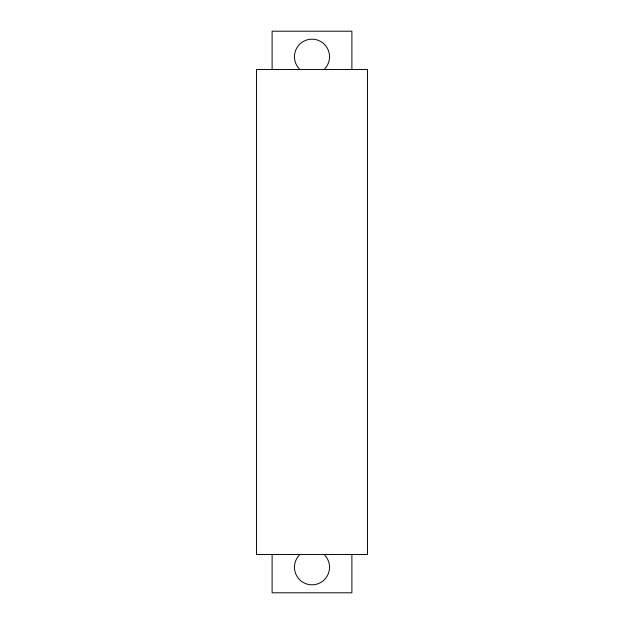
<?xml version="1.0" encoding="UTF-8"?>
<svg xmlns="http://www.w3.org/2000/svg" width="624" height="624" viewBox="0 0 624 624"><rect width="100%" height="100%" fill="white"/><g stroke="black" fill="none" stroke-linecap="round" stroke-linejoin="round"><path stroke-width="0.94" d="M351.889 69.225L351.889 31.2L272.111 31.2L272.111 69.225M351.889 554.775L351.889 592.8L272.111 592.8L272.111 554.775M299.59 69.139A17.55 17.55 0 0 1 299.59 44.32A17.55 17.55 0 0 1 324.41 44.32A17.55 17.55 0 0 1 324.41 69.139M324.41 554.861A17.55 17.55 0 0 1 324.41 579.68A17.55 17.55 0 0 1 299.59 579.68A17.55 17.55 0 0 1 299.59 554.861M367.52 69.49L256.48 69.49L256.48 554.51L367.52 554.51L367.52 69.49"/></g></svg>
